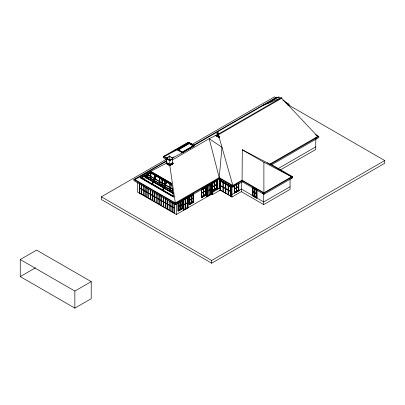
<?xml version="1.0" encoding="UTF-8"?>
<svg xmlns="http://www.w3.org/2000/svg" width="405" height="405" viewBox="0 0 405 405"><rect width="100%" height="100%" fill="white"/><g stroke="black" fill="none" stroke-linecap="round" stroke-linejoin="round"><path stroke-width="0.61" d="M172.409 159.935L209.193 138.692L215.693 135.457L219.277 137.801L232.855 185.5L242.089 180.174L242.291 149.779L269.806 164.172L292.086 177.036M219.125 137.346L217.814 134.921L218.254 134.526L217.956 133.65L218.082 134.769L216.376 135.457L216.381 135.797L219.125 137.346L219.358 136.991L216.376 135.574L219.358 136.991M169.442 156.522L169.624 155.976L172.9 158.517L169.806 160.304L166.349 158.304L169.624 155.976L169.806 160.304M156.072 175.046L151.885 183.931L152.295 184.169L156.219 175.841M152.336 183.43L154.948 177.876M155.474 176.767L155.996 175.654M152.482 184.224L156.406 175.891M166.622 181.141L162.435 190.026L162.79 190.228L166.713 181.896M163.149 188.968L165.503 183.971M166.025 182.857L166.551 181.749M162.977 190.279L167.164 181.394M166.85 159.778L163.225 157.687L163.225 156.634L188.219 142.206L189.768 143.097M188.634 142.444L164.227 156.532L177.203 149.84L182.361 152.817L194.354 145.891L194.354 145.486L189.196 142.509L177.203 149.435L177.203 149.84M177.947 149.84L189.196 143.345L193.61 145.891M177.947 150.113L189.196 143.613L193.119 145.881M166.349 158.304L168.409 157.115M288.654 105.072L384.75 160.557L384.75 163.266L211.683 263.184L101.387 199.508L101.387 196.8L166.015 159.489M192.304 144.307L274.453 96.876L276.094 97.823M219.444 177.76L218.973 178.033L232.915 186.082L242.205 180.716L242.205 181.769L232.915 187.135L219.323 179.288L175.441 204.621L133.868 180.615L133.868 179.562L166.804 160.547M193.61 145.486L182.361 151.981L177.947 149.435L189.196 142.94L193.61 145.486L193.61 146.165M166.764 161.114L134.809 179.562L166.04 163.417L169.806 165.594L175.325 202.956L134.339 179.288M172.981 157.525L174.054 156.907M193.575 145.633L277.167 97.372L276.757 97.134L193.458 145.228L190.294 143.4M182.893 152.077L184.503 151.151M185.576 150.533L191.469 147.131M177.203 149.435L182.361 152.412L194.354 145.486M182.361 152.66L193.074 146.473M267.254 103.675L278.822 96.997L280.27 98.132M166.992 158.304L166.992 158.846L169.806 160.476L172.257 159.059L172.257 158.517M140.348 177.537L173.456 196.648L173.917 196.385L173.456 196.997L140.348 177.881L140.348 177.537L140.813 177.269L173.391 196.076M166.349 163.554L166.404 162.552L169.867 164.481M169.751 160.674L172.606 159.023L172.606 162.764L169.751 164.415L169.751 160.674L166.642 158.881L166.642 162.618M141.34 177.309L144.514 175.476M171.725 184.741L150.837 172.687L150.837 172.009L151.247 171.776L171.533 183.485L171.533 183.956L171.781 183.814L171.436 183.303L151.794 171.963L151.247 172.246L151.247 171.776M172.965 193.109L145.861 177.461L145.861 175.183L145.982 177.39L162.385 186.659M215.693 135.457L217.774 134.455L219.672 137.568L219.277 137.801M269.264 164.481L317.748 136.49L281.288 97.787L217.46 134.607A0.866 0.501 60 0 1 216.812 133.67L217.419 133.002L217.774 131.453L218.73 134.779A0.866 0.501 60 0 1 218.087 134.966L281.708 98.238L281.08 97.873M216.376 135.457L219.358 137.214M169.751 164.552L172.9 162.8L172.9 163.767L169.806 165.549M219.12 137.006L219.358 136.875L218.71 135.812M169.806 165.594L173.208 163.63L172.267 162.091M166.04 163.417L169.806 165.731L173.208 163.63M287.165 104.657L288.001 104.171L282.685 100.02M287.692 104.961L289.003 104.206L289.003 105.259L288.127 105.761M20.25 259.539L36.597 250.103L91.211 281.632L91.211 298.682L74.864 308.124L20.25 276.59L20.25 259.539L74.864 291.068L91.211 281.632M162.278 179.405L162.456 186.7M150.837 172.009L171.123 183.723L171.533 183.485M20.25 276.59L35.508 267.781M174.666 202.576L174.196 202.849L174.196 203.902M174.854 203.224L219.206 177.618L221.986 147.309L209.193 138.692L219.206 177.618L233.386 185.809M133.868 179.562L175.441 203.568L219.323 178.235L219.323 179.288M184.781 198.845L188.036 196.967M203.68 187.935L204.763 187.312M208.656 185.065L210.281 184.123M212.559 182.832L215.293 181.232M181.744 200.804L178.124 203.097L178.124 202.692M187.318 197.584L183.521 199.776L183.637 210.286L183.698 199.473M189.069 196.572L189.191 196.233L189.191 204.454L189.54 204.657L193.879 201.989L189.54 204.49L189.069 204.221L189.069 196.572L193.585 194.172L193.585 193.767M201.877 189.181L205.846 187.09M206.97 185.971L206.97 196.815L206.854 186.305L211.364 183.905L211.364 183.5M216.204 180.908L212.584 183.202M207.097 186.447L210.944 184.224L210.944 194.101L207.097 196.324L207.026 186.001M178.19 206.677L182.042 204.454M189.317 200.257L193.165 198.035M201.579 193.175L205.426 190.952M212.65 186.781L216.503 184.558M182.751 208.408L182.285 208.14L177.947 210.64L178.418 210.914L182.751 208.575L178.418 211.081L178.063 210.878L178.063 202.657M189.069 204.221L193.408 201.715L193.879 201.989M201.508 189.191L201.336 197.139L205.669 194.638L206.14 194.906L201.801 197.579L201.452 197.377L201.452 189.155M216.746 188.244L212.407 190.745L212.878 191.018L217.212 188.512L216.746 188.244L216.923 180.291M178.063 210.878L182.402 208.373L182.751 208.575M189.191 204.454L193.524 201.953L193.879 202.156M201.452 197.377L205.244 195.185M213.065 190.669L216.862 188.477L217.212 188.679L217.212 180.498M201.336 197.139L201.801 197.412L206.14 194.906M212.559 191.56L212.326 191.423L217.212 188.598L217.743 188.902L219.561 187.854L220.133 187.92L220.133 190.218L212.726 194.496L212.088 194.127L212.088 192.152A0.521 0.304 -60 0 1 212.372 191.666L212.524 182.761M212.726 194.496L212.726 192.522A0.521 0.304 -60 0 1 213.01 192.031L220.133 187.92M183.521 210.215L187.976 207.78L187.976 196.936M206.854 196.749L211.304 194.309L211.304 183.465M137.381 182.625L137.381 192.005L176.342 214.498L212.326 193.722M211.648 183.526L211.648 194.117L212.559 193.858M219.561 190.158L220.376 190.223L230.992 196.349L230.992 185.961M269.922 164.238L270.454 163.934L292.618 176.732L292.618 177.785L263.959 194.329L241.851 181.567M270.864 164.172L318.806 136.49L318.806 137.543L271.411 164.906M234.611 188.765L238.459 186.543M234.368 186.26L234.368 192.729L238.702 190.223L239.173 190.664L231.959 194.42L230.875 193.792M235.027 192.648L241.309 189.024L263.721 201.958L290.061 186.751M234.368 192.729L234.834 192.998L239.173 190.497M278.179 168.566L315.773 146.858M230.875 185.49L230.992 196.349M230.875 196.42L231.959 197.048L241.309 191.651L263.721 204.586L290.061 189.378L290.061 178.767M280.356 169.933L315.773 149.485L315.773 138.874M252.512 187.677L252.457 187.307M256.79 190.213L256.967 197.761L256.497 198.03L252.163 195.529L256.497 198.197L256.851 197.994L256.851 189.773L256.724 197.336L252.877 195.114L252.877 188.031L256.724 190.254M252.163 195.529L252.629 195.256L256.967 197.761M252.163 195.696L252.512 195.494L252.512 187.272M262.88 192.178L262.47 192.415L262.47 193.474M263.488 193.003L291.615 176.762L263.888 162.248L242.291 149.779M241.967 180.24L241.851 180.514L263.959 193.276L292.618 176.732M101.387 196.8L211.683 260.476L384.75 160.557M141.208 177.937L145.572 175.633L145.572 177.628L173.254 193.605M143.39 178.777L145.572 177.628M172.267 158.092L182.361 152.817L182.361 152.386M140.348 177.881L151.794 171.963M150.913 172.327L146.104 174.611L150.959 172.353M145.861 175.183L151.161 172.667M140.93 177.633L145.572 175.633M281.288 97.787L263.579 105.219L263.169 104.981M276.696 97.645L278.822 96.997M152.072 183.986L151.885 183.662M162.623 190.077L162.435 189.753M220.654 179.8L221.489 180.2M215.809 135.386L219.672 137.568M284.629 101.68L289.003 104.206M285.808 102.905L288.532 104.48M315.551 134.612L318.806 136.49M316.649 135.857L318.279 136.799M315.773 137.629L316.305 137.938L316.305 138.991M267.315 162.734L268.91 163.655M291.079 177.076L291.549 177.344L291.549 178.397M190.745 143.805L191.778 144.403M192.81 145L194.354 145.891M242.089 180.174L263.898 192.765L263.888 162.248M254.623 188.558L256.249 189.494M256.967 190.112L252.629 187.611L252.629 195.256M252.877 191.575L256.724 193.798M233.574 185.09L234.105 185.394L234.105 186.447M239.173 190.664L238.818 190.461L238.818 183.232M170.925 157.378L172.9 158.517M164.653 155.809L165.068 156.047M163.817 156.295L167.265 158.284M167.462 158.578L168.399 159.119M163.225 156.634L166.85 158.725M166.349 162.587L169.806 164.582L169.806 165.731M164.136 162.086L164.607 162.359M212.524 190.983L212.878 191.018M212.372 191.666L213.01 192.031M212.088 192.152L212.726 192.522M206.14 195.073L205.786 194.871L205.786 187.059M159.737 177.684L161.98 178.98M162.506 179.283L164.749 180.579M172.084 185.287L170.14 184.164L170.14 187.5L172.57 188.902M188.036 197.377L187.859 207.714M155.171 178.858L159.443 181.324L159.443 177.987L154.634 175.213L154.634 178.549M172.57 189.236L170.14 187.834L170.14 189.515L172.57 190.917M172.57 191.256L170.14 189.854L170.14 191.17L173.056 192.856M162.278 186.801L173.097 193.048M182.463 200.591L182.285 208.14M141.897 178.24L143.527 179.182M144.61 179.81L145.699 180.433M146.782 181.06L148.412 182.002M154.381 185.45L157.636 187.328M158.725 187.955L159.808 188.583M161.438 189.52L162.521 190.148M163.61 190.775L164.693 191.403M166.323 192.34L167.407 192.967M168.49 193.595L169.579 194.223M170.662 194.851L172.292 195.787M136.014 178.321L136.485 178.595M218.143 135.073C217.946 135.219 217.439 135.569 217.91 135.204M171.436 183.303L173.456 196.997L173.456 196.648M263.959 193.276L263.959 194.329M263.721 193.98L263.721 204.586M256.643 193.661L256.643 190.299L254.877 189.282L254.877 192.638M254.801 189.145L254.801 196.228M254.72 192.547L254.72 189.191L252.953 188.168L252.953 191.53M241.309 182.27L241.309 191.651M238.702 183.754L238.702 190.223M238.459 183.592L238.459 190.082L234.611 192.304L234.611 185.814M238.383 183.698L238.383 186.497M236.611 184.715L236.611 187.515M236.535 184.7L236.535 191.195M236.454 184.807L236.454 187.606M234.687 185.829L234.687 188.629M234.485 186.325L234.485 192.962M232.915 186.082L232.915 187.135M231.959 186.437L231.959 197.048M230.718 185.611L230.718 186.71L228.41 185.374L228.41 184.072M228.131 183.91L228.131 185.217L225.823 183.88L225.823 183.014M225.55 182.417L225.55 183.723L223.236 182.392L223.236 181.086M222.963 181.369L222.963 182.23L220.654 180.898L220.654 179.592M220.376 179.83L220.376 190.223M220.259 179.359L220.259 190.289M220.026 179.511L220.026 187.854M219.793 179.05L219.793 188.153M219.561 178.914L219.561 187.854M217.743 179.369L217.743 188.902M216.862 180.255L216.862 188.477M214.579 182.128L214.579 189.211M211.881 183.035L211.881 194.248M211.683 260.476L211.683 263.184M211.187 183.804L211.187 194.243M205.669 186.988L205.669 194.638M203.502 188.522L203.502 195.605M193.524 193.732L193.524 201.953M193.408 194.071L193.408 201.715M191.241 195.605L191.241 202.687M189.196 142.509L189.196 143.613M182.402 200.151L182.402 208.373M180.119 202.024L180.119 209.107M176.342 203.907L176.342 214.498M175.441 203.568L175.441 204.621M174.272 203.477L174.272 213.303M173.947 203.644L173.947 207.8L172.186 206.783L172.186 202.034M172.019 202.535L172.019 206.687L170.262 205.674L170.262 200.926M171.781 183.814L171.123 184.397L171.123 183.723M169.806 159.935L169.806 160.476M169.609 201.143L169.609 205.294L167.847 204.282L167.847 200.126M167.685 200.029L167.685 204.186L165.923 203.168L165.923 199.012M166.202 158.988L166.202 161.443M165.27 198.045L165.27 202.794L163.514 201.776L163.514 197.62M163.347 197.529L163.347 201.68L161.59 200.667L161.59 196.511M162.79 189.955L162.79 190.228M162.208 179.364L162.208 186.761M160.937 195.539L160.937 200.288L159.175 199.275L159.175 195.119M159.013 195.023L159.013 199.179L157.251 198.161L157.251 194.005M156.598 193.631L156.598 197.787L154.842 196.769L154.842 192.021M154.675 191.924L154.675 196.673L152.918 195.661L152.918 191.504M152.295 183.895L152.295 184.169M152.265 191.13L152.265 195.281L150.503 194.268L150.503 190.112M150.341 190.016L150.341 194.172L148.579 193.155L148.579 188.998M147.825 188.568L147.825 192.719L146.068 191.707L146.068 187.55M145.901 187.454L145.901 191.611L144.145 190.593L144.145 185.844M143.492 185.47L143.492 190.218L141.73 189.201L141.73 185.044M141.568 184.953L141.568 189.105L139.806 188.092L139.806 183.936M139.502 183.404L139.502 193.231M74.864 291.068L74.864 308.124M217.282 133.625C217.429 135.705 218.057 132.759 217.282 133.625M182.042 200.915L178.19 203.138L178.19 210.22L182.042 207.998L182.042 200.915M187.616 197.696L183.764 199.918L183.764 209.795L187.616 207.573L187.616 197.696M193.165 194.491L189.317 196.714L189.317 203.796L193.165 201.574L193.165 194.491M205.426 187.414L201.579 189.636L201.579 196.719L205.426 194.496L205.426 187.414M216.503 181.02L212.65 183.242L212.65 190.325L216.503 188.102L216.503 181.02M180.038 202.161L178.271 203.183L178.271 206.54L180.038 205.522L180.038 202.161M181.961 201.052L180.195 202.07L180.195 205.431L181.961 204.409L181.961 201.052M185.606 198.951L183.85 199.964L183.85 204.712L185.606 203.7L185.606 198.951M187.53 197.837L185.773 198.855L185.773 203.604L187.53 202.586L187.53 197.837M191.16 195.742L189.393 196.759L189.393 200.121L191.16 199.098L191.16 195.742M193.084 194.628L191.317 195.65L191.317 199.007L193.084 197.989L193.084 194.628M203.421 188.659L201.655 189.682L201.655 193.038L203.421 192.021L203.421 188.659M205.345 187.55L203.578 188.568L203.578 191.929L205.345 190.907L205.345 187.55M208.94 185.48L207.178 186.497L207.178 191.246L208.94 190.228L208.94 185.48M210.863 184.371L209.101 185.384L209.101 190.132L210.863 189.115L210.863 184.371M214.498 182.265L212.731 183.288L212.731 186.644L214.498 185.627L214.498 182.265M216.422 181.156L214.655 182.174L214.655 185.536L216.422 184.513L216.422 181.156M180.038 205.705L178.271 206.722L178.271 210.084L180.038 209.061L180.038 205.705M181.961 204.591L180.195 205.613L180.195 208.97L181.961 207.952L181.961 204.591M191.16 199.28L189.393 200.303L189.393 203.659L191.16 202.642L191.16 199.28M193.084 198.172L191.317 199.189L191.317 202.551L193.084 201.528L193.084 198.172M203.421 192.203L201.655 193.22L201.655 196.582L203.421 195.559L203.421 192.203M205.345 191.089L203.578 192.112L203.578 195.468L205.345 194.451L205.345 191.089M214.498 185.809L212.731 186.827L212.731 190.188L214.498 189.165L214.498 185.809M216.422 184.695L214.655 185.718L214.655 189.074L216.422 188.057L216.422 184.695M185.606 203.887L183.85 204.905L183.85 209.653L185.606 208.636L185.606 203.887M187.53 202.778L185.773 203.791L185.773 208.54L187.53 207.527L187.53 202.778M208.94 190.416L207.178 191.433L207.178 196.182L208.94 195.164L208.94 190.416M210.863 189.307L209.101 190.325L209.101 195.073L210.863 194.056L210.863 189.307M236.454 187.788L234.687 188.811L234.687 192.167L236.454 191.15L236.454 187.788M238.383 186.68L236.611 187.697L236.611 191.059L238.383 190.036L238.383 186.68M147.162 174.783L146.124 175.274L146.124 175.648L147.162 176.251L147.162 174.783M150.65 173.127L147.683 174.535L150.65 176.246L150.65 173.127M254.72 192.729L252.953 191.712L252.953 195.068L254.72 196.091L254.72 192.729M256.643 193.843L254.877 192.82L254.877 196.182L256.643 197.2L256.643 193.843M222.963 182.579L220.654 181.243L220.654 185.551L222.963 186.887L222.963 182.579M225.55 184.067L223.236 182.736L223.236 187.044L225.55 188.376L225.55 184.067M228.131 185.561L225.823 184.229L225.823 188.538L228.131 189.869L228.131 185.561M230.718 187.054L228.41 185.723L228.41 190.031L230.718 191.362L230.718 187.054M222.963 187.231L220.654 185.9L220.654 190.208L222.963 191.54L222.963 187.231M225.55 188.725L223.236 187.394L223.236 191.697L225.55 193.033L225.55 188.725M228.131 190.218L225.823 188.882L225.823 193.19L228.131 194.527L228.131 190.218M230.718 191.712L228.41 190.375L228.41 194.683L230.718 196.015L230.718 191.712M154.345 175.041L150.944 173.082L150.944 176.418L154.345 178.377L154.345 175.041M161.98 179.45L159.853 178.225L159.853 181.561L161.98 182.787L161.98 179.45M164.632 180.984L162.506 179.754L162.506 183.09L164.632 184.321L164.632 180.984M169.847 183.997L165.043 181.217L165.043 184.553L169.847 187.333L169.847 183.997M150.65 176.585L147.455 174.737L147.455 176.418L150.65 178.266L150.65 176.585M154.345 178.716L150.944 176.752L150.944 178.433L154.345 180.397L154.345 178.716M159.443 181.658L154.634 178.883L154.634 180.564L159.443 183.338L159.443 181.658M161.98 183.126L159.853 181.896L159.853 183.576L161.98 184.802L161.98 183.126M164.632 184.655L162.506 183.43L162.506 185.105L164.632 186.335L164.632 184.655M169.847 187.667L165.043 184.893L165.043 186.573L169.847 189.348L169.847 187.667M147.162 176.585L146.124 175.988L146.124 177.309L147.162 177.906L147.162 176.585M150.65 178.6L147.455 176.752L147.455 178.073L150.65 179.921L150.65 178.6M154.345 180.731L150.944 178.772L150.944 180.088L154.345 182.053L154.345 180.731M159.443 183.678L154.634 180.903L154.634 182.22L159.443 184.994L159.443 183.678M161.98 185.141L159.853 183.916L159.853 185.232L161.98 186.457L161.98 185.141M164.632 186.675L162.506 185.444L162.506 186.766L164.632 187.991L164.632 186.675M169.847 189.687L165.043 186.907L165.043 188.229L169.847 191.003L169.847 189.687M141.568 189.297L139.806 188.279L139.806 193.028L141.568 194.046L141.568 189.297M143.492 190.406L141.73 189.393L141.73 194.137L143.492 195.154L143.492 190.406M145.901 191.798L144.145 190.785L144.145 195.534L145.901 196.547L145.901 191.798M147.825 192.912L146.068 191.894L146.068 196.643L147.825 197.66L147.825 192.912M150.341 194.359L148.579 193.347L148.579 198.096L150.341 199.108L150.341 194.359M152.265 195.473L150.503 194.456L150.503 199.204L152.265 200.222L152.265 195.473M154.675 196.865L152.918 195.848L152.918 200.596L154.675 201.614L154.675 196.865M156.598 197.974L154.842 196.962L154.842 201.71L156.598 202.723L156.598 197.974M159.013 199.366L157.251 198.354L157.251 203.102L159.013 204.115L159.013 199.366M160.937 200.48L159.175 199.462L159.175 204.211L160.937 205.229L160.937 200.48M163.347 201.872L161.59 200.855L161.59 205.603L163.347 206.621L163.347 201.872M165.27 202.981L163.514 201.968L163.514 206.717L165.27 207.73L165.27 202.981M167.685 204.373L165.923 203.361L165.923 208.109L167.685 209.122L167.685 204.373M169.609 205.487L167.847 204.469L167.847 209.218L169.609 210.235L169.609 205.487M172.019 206.879L170.262 205.861L170.262 210.61L172.019 211.628L172.019 206.879M173.947 207.988L172.186 206.975L172.186 211.724L173.947 212.736L173.947 207.988"/></g></svg>
